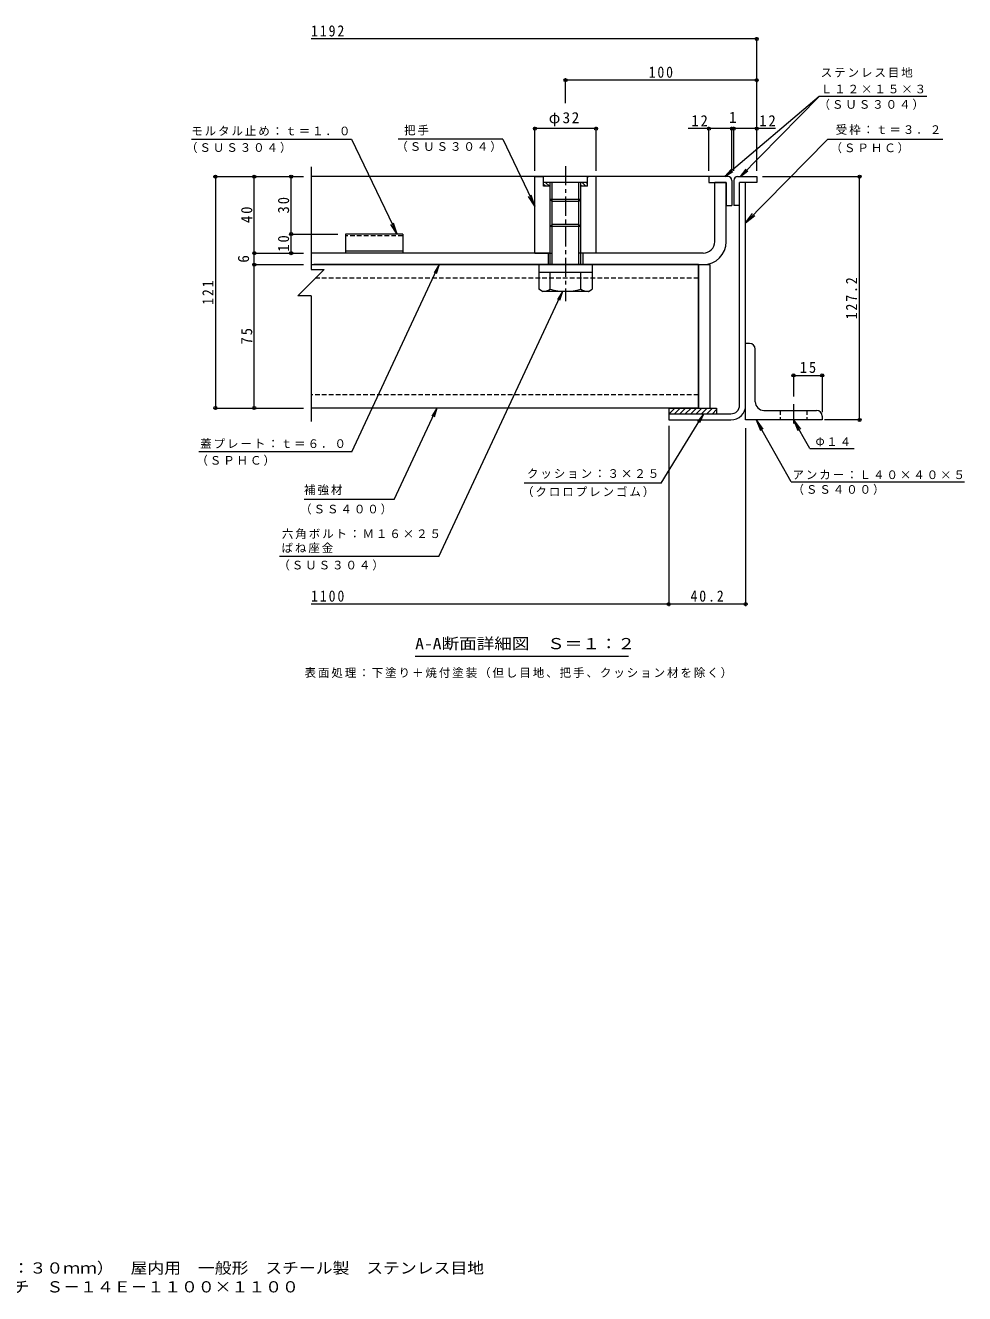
# Model space of a CAD drawing. Units: millimetres on the paper, enlarged 10 times, with parts at other scales. Extents: x -2570 to 2340, y -1962 to 1414.
# Drawn here: x -115 to 2340, y -1962 to 1354 of the extents above; entities that cross this region are included whole.
import ezdxf
from ezdxf.enums import TextEntityAlignment as Align

# ---------------------------------------------------------------- set-up
doc = ezdxf.new("R2010")
doc.units = ezdxf.units.MM
doc.header["$LTSCALE"] = 10
doc.header["$PDMODE"] = 32
doc.header["$PDSIZE"] = 8
doc.linetypes.add('CHAIN1', pattern=[8, 5, -1, 1, -1])
doc.linetypes.add('DASHED1', pattern=[1.8, 1.2, -0.6])
for name, color, linetype, lineweight in [('D-1', 2, 'Continuous', 9), ('D-2', 3, 'Continuous', 9), ('D-3', 4, 'Continuous', 9), ('D-4', 7, 'Continuous', 9), ('D-5', 7, 'Continuous', 9), ('D-6', 6, 'Continuous', 9), ('D-7', 4, 'CHAIN1', 9), ('D-8', 5, 'Continuous', 5), ('D-9', 134, 'Continuous', 5), ('D-C', 2, 'Continuous', 9), ('D-E', 3, 'Continuous', 9), ('D-F', 7, 'Continuous', 9), ('F-5_F-5ﾚｲﾔ', 7, 'Continuous', 9)]:
    doc.layers.add(name, color=color, linetype=linetype, lineweight=lineweight)
doc.styles.add('ＭＳ ゴシック', font='')
doc.styles.get('ＭＳ ゴシック').set_extended_font_data('MS Gothic')

msp = doc.modelspace()

# ---------------------------------------------------------------- linework, layer by layer
at = {"layer": 'D-1'}
for p, q in [((1751.87, 360.56), (1751.87, 943.06)), ((1767.87, 360.56), (1767.87, 943.06)), ((1566.87, 338.06), (1729.37, 338.06))]:
    msp.add_line(p, q, dxfattribs=at)
msp.add_lwpolyline([(1566.87, 338.06), (1566.87, 322.06), (1729.37, 322.06)], dxfattribs=at)
for radius in [22.5, 38.5]:
    msp.add_arc((1729.37, 360.56), radius, 270, 0, dxfattribs=at)
at = {"layer": 'D-2'}
for p, q in [((1686.87, 788.06), (1686.87, 943.06)), ((1256.87, 758.06), (631.87, 758.06)), ((1251.87, 758.06), (1251.87, 728.06)), ((1656.87, 758.06), (1336.87, 758.06)), ((1341.87, 758.06), (1341.87, 728.06)), ((631.87, 728.06), (1656.87, 728.06))]:
    msp.add_line(p, q, dxfattribs=at)
msp.add_lwpolyline([(1716.87, 788.06), (1716.87, 943.06), (1686.87, 943.06)], dxfattribs=at)
for radius in [60, 30]:
    msp.add_arc((1656.87, 788.06), radius, 270, 0, dxfattribs=at)
at = {"layer": 'D-3'}
for p, q in [((1671.87, 958.06), (631.87, 958.06)), ((1671.87, 958.06), (1671.87, 943.06)), ((1721.87, 958.06), (1671.87, 958.06)), ((1671.87, 943.06), (1716.87, 943.06)), ((1716.87, 943.06), (1716.87, 883.06)), ((1731.87, 948.06), (1731.87, 883.06)), ((1736.87, 948.06), (1736.87, 883.06)), ((1746.87, 958.06), (1796.87, 958.06)), ((1751.87, 883.06), (1751.87, 943.06)), ((1796.87, 943.06), (1751.87, 943.06)), ((1796.87, 958.06), (1796.87, 943.06)), ((1716.87, 883.06), (1731.87, 883.06)), ((1751.87, 883.06), (1736.87, 883.06)), ((871.87, 808.06), (871.87, 758.06)), ((871.87, 763.06), (721.87, 763.06)), ((871.87, 758.06), (721.87, 758.06))]:
    msp.add_line(p, q, dxfattribs=at)
at = {"layer": 'D-3', "linetype": 'DASHED1'}
msp.add_line((871.87, 803.73), (721.87, 803.73), dxfattribs=at)
at = {"layer": 'D-3'}
msp.add_lwpolyline([(871.87, 808.06), (721.87, 808.06), (721.87, 758.06)], dxfattribs=at)
for centre, start, end in [((1721.87, 948.06), 0, 90), ((1746.87, 948.06), 90, 180)]:
    msp.add_arc(centre, 10, start, end, dxfattribs=at)
at = {"layer": 'D-4'}
msp.add_line((1461.54, -296.79), (904.04, -296.79), dxfattribs=at)
at = {"layer": 'D-5'}
for p, q in [((1959.74, 1167.47), (1713.08, 958.06)), ((1959.74, 1167.47), (1754, 958.06)), ((2241.19, 1167.47), (1959.74, 1167.47)), ((318.95, 1055.86), (737.88, 1055.86)), ((737.88, 1055.86), (857.14, 808.06)), ((1132.82, 1055.86), (859.57, 1055.86)), ((1981.4, 1054.96), (1767.87, 837.63)), ((2282.96, 1054.96), (1981.4, 1054.96)), ((1713.08, 958.06), (1729.87, 976.59)), ((1713.08, 958.06), (1734.09, 971.61)), ((1754, 958.06), (1769.04, 978.03)), ((1754, 958.06), (1773.7, 973.45)), ((1216.87, 881.21), (1200.45, 906.32)), ((857.14, 808.06), (840.71, 833.16)), ((857.14, 808.06), (847.77, 836.56)), ((1767.87, 837.63), (1785.92, 861.59)), ((1767.87, 837.63), (1791.51, 856.1)), ((738.27, 238.24), (966.68, 728.06)), ((966.68, 728.06), (953.25, 706.98)), ((966.68, 728.06), (959.16, 704.22)), ((966.1, -34.72), (1289.15, 658.06)), ((1289.15, 658.06), (1275.72, 636.97)), ((1289.15, 658.06), (1281.64, 634.22)), ((961.05, 353.06), (953.53, 329.22)), ((1657.38, 337.55), (1641.72, 318.06)), ((1795.15, 322.06), (1813.19, 298.09)), ((1795.15, 322.06), (1806.37, 294.24)), ((1886.46, 160.38), (1795.15, 322.06)), ((1892.87, 322.06), (1904.09, 294.24)), ((1892.87, 322.06), (1910.91, 298.09)), ((1935.2, 247.11), (1892.87, 322.06)), ((738.27, 238.24), (338.61, 238.24)), ((1935.2, 247.11), (2051.35, 247.11)), ((1547.41, 156.63), (1189.27, 156.63)), ((1886.46, 160.38), (2340.25, 160.38)), ((849.51, 113.86), (613.49, 113.86)), ((966.1, -34.72), (549.12, -34.72))]:
    msp.add_line(p, q, dxfattribs=at)
for points in [[(1132.82, 1055.86), (1216.87, 881.21), (1207.5, 909.71)], [(849.51, 113.86), (961.05, 353.06), (947.62, 331.98)], [(1547.41, 156.63), (1657.38, 337.55), (1647.29, 314.67)]]:
    msp.add_lwpolyline(points, dxfattribs=at)
at = {"layer": 'D-6'}
for p, q in [((1566.87, 351.45), (1568.48, 353.06)), ((1566.87, 353.06), (1691.87, 353.06)), ((1566.87, 353.06), (1566.87, 338.06)), ((1567.62, 338.06), (1582.62, 353.06)), ((1581.76, 338.06), (1596.76, 353.06)), ((1595.91, 338.06), (1610.91, 353.06)), ((1610.05, 338.06), (1625.05, 353.06)), ((1624.19, 338.06), (1639.19, 353.06)), ((1638.33, 338.06), (1653.33, 353.06)), ((1652.48, 338.06), (1667.48, 353.06)), ((1666.62, 338.06), (1681.62, 353.06)), ((1680.76, 338.06), (1691.87, 349.17)), ((1691.87, 353.06), (1691.87, 338.06))]:
    msp.add_line(p, q, dxfattribs=at)
at = {"layer": 'D-7'}
msp.add_line((1892.87, 363.11), (1892.87, 304.64), dxfattribs=at)
at = {"layer": 'D-8'}
for p, q in [((1644.37, 728.06), (1674.37, 728.06)), ((1644.37, 728.06), (1644.37, 353.06)), ((1674.37, 728.06), (1674.37, 353.06)), ((1644.37, 353.06), (1674.37, 353.06))]:
    msp.add_line(p, q, dxfattribs=at)
at = {"layer": 'D-9'}
for p, q in [((1644.37, 728.06), (638.72, 728.06)), ((1227.37, 708.06), (1227.37, 663.69)), ((1256.87, 663.54), (1256.87, 708.06)), ((1336.87, 663.54), (1336.87, 708.06)), ((1366.37, 708.06), (1366.37, 663.54)), ((1644.37, 353.06), (1644.37, 728.06)), ((1236.92, 658.18), (1227.37, 663.69)), ((1356.87, 658.06), (1366.37, 663.54)), ((1356.87, 658.06), (1237.12, 658.06)), ((1644.37, 353.06), (631.87, 353.06))]:
    msp.add_line(p, q, dxfattribs=at)
at = {"layer": 'D-9', "linetype": 'DASHED1'}
for p, q in [((1644.37, 693.06), (638.72, 693.06)), ((1644.37, 388.06), (631.87, 388.06))]:
    msp.add_line(p, q, dxfattribs=at)
at = {"layer": 'D-9'}
for centre, radius, start, end in [((1238.16, 692.57), 34.53, 267.86055, 302.81094), ((1296.87, 806.66), 148.6, 254.38446, 285.61554), ((1355.58, 692.57), 34.53, 237.18906, 272.13945)]:
    msp.add_arc(centre, radius, start, end, dxfattribs=at)
at = {"layer": 'D-C', "linetype": 'CHAIN1'}
msp.add_line((1296.87, 985.74), (1296.87, 632.43), dxfattribs=at)
at = {"layer": 'D-C'}
for p, q in [((1216.87, 758.06), (1216.87, 958.06)), ((1216.87, 958.06), (1236.87, 958.06)), ((1239.37, 955.56), (1236.87, 958.06)), ((1239.37, 933.06), (1239.37, 958.06)), ((1354.37, 958.06), (1239.37, 958.06)), ((1354.37, 943.06), (1239.37, 943.06)), ((1244.27, 933.06), (1239.37, 937.96)), ((1256.87, 933.06), (1239.37, 933.06)), ((1254.88, 933.06), (1244.88, 943.06)), ((1256.87, 941.67), (1255.48, 943.06)), ((1256.87, 728.06), (1256.87, 943.06)), ((1261.87, 728.06), (1261.87, 943.06)), ((1331.87, 728.06), (1331.87, 943.06)), ((1336.87, 916.84), (1336.87, 943.06)), ((1339.73, 933.06), (1336.87, 935.92)), ((1354.37, 933.06), (1336.87, 933.06)), ((1350.34, 933.06), (1340.34, 943.06)), ((1354.37, 939.63), (1350.94, 943.06)), ((1354.37, 933.06), (1354.37, 958.06)), ((1356.87, 958.06), (1354.37, 955.56)), ((1336.87, 898.06), (1256.87, 898.06)), ((1261.87, 893.06), (1256.87, 898.06)), ((1336.87, 898.33), (1331.87, 893.06)), ((1336.87, 728.06), (1336.87, 916.84)), ((1331.87, 893.06), (1261.87, 893.06)), ((1261.87, 833.06), (1256.87, 828.06)), ((1331.87, 833.06), (1261.87, 833.06)), ((1336.87, 828.06), (1331.87, 833.06)), ((1336.87, 828.06), (1256.87, 828.06)), ((1216.87, 758.06), (1261.87, 758.06)), ((1376.87, 758.06), (1331.87, 758.06))]:
    msp.add_line(p, q, dxfattribs=at)
at = {"layer": 'D-C', "color": 134, "lineweight": 5}
for p, q in [((1226.87, 728.06), (1226.87, 708.06)), ((1226.87, 728.06), (1366.87, 728.06)), ((1226.87, 708.06), (1366.87, 708.06)), ((1366.87, 728.06), (1366.87, 708.06))]:
    msp.add_line(p, q, dxfattribs=at)
at = {"layer": 'D-C'}
msp.add_lwpolyline([(1376.87, 758.06), (1376.87, 958.06), (1356.87, 958.06)], dxfattribs=at)
at = {"layer": 'D-E'}
for p, q in [((1777.87, 522.06), (1767.87, 522.06)), ((1767.87, 322.06), (1767.87, 522.06)), ((1792.87, 369.56), (1792.87, 507.06)), ((1815.37, 347.06), (1952.87, 347.06)), ((1967.87, 332.06), (1967.87, 322.06)), ((1967.87, 322.06), (1767.87, 322.06))]:
    msp.add_line(p, q, dxfattribs=at)
at = {"layer": 'D-E', "linetype": 'DASHED1'}
for p, q in [((1857.87, 347.06), (1857.87, 322.06)), ((1927.87, 347.06), (1927.87, 322.06))]:
    msp.add_line(p, q, dxfattribs=at)
at = {"layer": 'D-E'}
for centre, radius, start, end in [((1777.87, 507.06), 15, 0, 90), ((1815.37, 369.56), 22.5, 180, 270), ((1952.87, 332.06), 15, 0, 90)]:
    msp.add_arc(centre, radius, start, end, dxfattribs=at)
at = {"layer": 'D-F'}
for p, q in [((1796.87, 1318.08), (631.87, 1318.08)), ((1796.87, 973.06), (1796.87, 1323.08)), ((1296.87, 1150.35), (1296.87, 1215.26)), ((1796.87, 1210.26), (1296.87, 1210.26)), ((1796.87, 1210.08), (1796.87, 1205.26)), ((1216.87, 973.06), (1216.87, 1088.63)), ((1376.87, 1083.63), (1216.87, 1083.63)), ((1376.87, 973.06), (1376.87, 1088.63)), ((1731.87, 1083.63), (1617.26, 1083.63)), ((1671.87, 973.06), (1671.87, 1088.63)), ((1731.87, 973.06), (1731.87, 1088.63)), ((1736.87, 1083.63), (1731.87, 1083.63)), ((1736.87, 973.06), (1736.87, 1088.63)), ((1846.12, 1083.63), (1736.87, 1083.63)), ((631.87, 983.5), (631.87, 714.97)), ((378.8, 958.06), (611.87, 958.06)), ((381.8, 958.06), (381.8, 353.06)), ((483.48, 758.06), (483.48, 958.06)), ((579.84, 808.06), (579.84, 958.06)), ((1811.87, 958.06), (2070.56, 958.06)), ((2065.56, 322.06), (2065.56, 958.06)), ((576.84, 808.06), (701.87, 808.06)), ((579.84, 758.06), (579.84, 808.06)), ((480.48, 758.06), (611.87, 758.06)), ((483.48, 728.06), (483.48, 758.06)), ((480.48, 728.06), (611.87, 728.06)), ((483.48, 353.06), (483.48, 728.06)), ((666.28, 714.97), (597.47, 646.15)), ((631.87, 714.97), (666.28, 714.97)), ((631.87, 646.15), (597.47, 646.15)), ((631.87, 646.15), (631.87, 317.64)), ((1892.87, 441.55), (1892.87, 383.11)), ((1892.87, 438.55), (1967.87, 438.55)), ((1967.87, 441.55), (1967.87, 342.06)), ((378.8, 353.06), (611.87, 353.06)), ((1566.87, 307.06), (1566.87, -164.42)), ((1767.87, 300.68), (1767.87, -164.42)), ((2070.56, 322.06), (1973.89, 322.06)), ((1566.87, -159.42), (631.87, -159.42)), ((1767.87, -159.42), (1566.87, -159.42))]:
    msp.add_line(p, q, dxfattribs=at)
for p in [(1796.87, 1318.08), (1296.87, 1210.26), (1796.87, 1210.26), (1216.87, 1083.63), (1376.87, 1083.63), (1671.87, 1083.63), (1731.87, 1083.63), (1736.87, 1083.63), (1796.87, 1083.63), (381.8, 958.06), (483.48, 958.06), (579.84, 958.06), (2065.56, 958.06), (579.84, 808.06), (483.48, 758.06), (483.48, 728.06), (579.84, 758.06), (1892.87, 438.55), (1967.87, 438.55), (381.8, 353.06), (483.48, 353.06), (2065.56, 322.06), (1566.87, -159.42), (1767.87, -159.42)]:
    msp.add_point(p, dxfattribs=at)

# ---------------------------------------------------------------- texts
at = {"layer": 'D-4', "color": 2, "style": 'ＭＳ ゴシック', "width": 1.15}
msp.add_text('A-A断面詳細図\u3000Ｓ＝１：２', height=29.33, dxfattribs=at).set_placement((904.04, -286.16), align=Align.BOTTOM_LEFT)
at = {"layer": 'D-4', "insert": (614.83, -352.92), "char_height": 21.99, "attachment_point": 7, "style": 'ＭＳ ゴシック'}
msp.add_mtext('\\T1.17;表面処理：下塗り＋焼付塗装（但し目地、把手、クッション材を除く）', dxfattribs=at)
at = {"layer": 'D-5', "char_height": 21.99, "attachment_point": 7, "style": 'ＭＳ ゴシック'}
for s, insert in [('\\T1.17;ステンレス目地', (1964.07, 1216.79)), ('\\T1.17;Ｌ１２×１５×３', (1964.07, 1175.47)), ('\\T1.17;（ＳＵＳ３０４）', (1958.32, 1132.62)), ('\\T1.17;受枠：ｔ＝３．２', (2003.34, 1067.28)), ('\\T1.17;モルタル止め：ｔ＝１．０', (318.55, 1064.86)), ('\\T1.17;把手', (875.07, 1065.69)), ('\\T1.17;（ＳＵＳ３０４）', (304.99, 1019.95)), ('\\T1.17;（ＳＵＳ３０４）', (854.63, 1022.62)), ('\\T1.17;（ＳＰＨＣ）', (1989.73, 1019.12)), ('\\T1.17;蓋プレート：ｔ＝６．０', (342.12, 247.48)), ('\\T1.17;Φ１４', (1950.4, 253.07)), ('\\T1.17;（ＳＰＨＣ）', (332.08, 202.12)), ('\\T1.17;クッション：３×２５', (1196.24, 168.35)), ('\\T1.17;アンカー：Ｌ４０×４０×５', (1890.25, 166.34)), ('\\T1.17;補強材', (613.49, 125.33)), ('\\T1.17;（クロロプレンゴム）', (1183.29, 120.07)), ('\\T1.17;（ＳＳ４００）', (1890.25, 126.1)), ('\\T1.17;（ＳＳ４００）', (603.29, 74.81)), ('\\T1.17;六角ボルト：Ｍ１６×２５', (555.65, 10.63)), ('\\T1.17;ばね座金', (554.6, -26.09)), ('\\T1.17;（ＳＵＳ３０４）', (546.34, -71.65))]:
    msp.add_mtext(s, dxfattribs=dict(at, insert=insert))
at = {"layer": 'D-F', "color": 2, "style": 'ＭＳ ゴシック'}
msp.add_text('1', height=29.33, dxfattribs=at).set_placement((1724.37, 1089.63), align=Align.BOTTOM_LEFT)
msp.add_text('6', height=29.33, rotation=90, dxfattribs=at).set_placement((478.48, 733.06), align=Align.BOTTOM_LEFT)
at = {"layer": 'D-F', "color": 2, "char_height": 29.33, "attachment_point": 7, "style": 'ＭＳ ゴシック'}
for s, insert in [('\\T1.28;\\W0.9;1192', (631.87, 1324.08)), ('\\T1.27;\\W0.9;100', (1514.37, 1216.26)), ('\\T1.19;φ32', (1253.12, 1089.63)), ('\\T1.27;\\W0.95;12', (1625.9, 1089.63)), ('\\T1.27;\\W0.95;12', (1803.52, 1089.63)), ('\\T1.27;\\W0.95;15', (1909.12, 444.55)), ('\\T1.28;\\W0.9;1100', (631.87, -153.42)), ('\\T1.28;\\W0.9;40.2', (1623.62, -153.42))]:
    msp.add_mtext(s, dxfattribs=dict(at, insert=insert))
at = {"layer": 'D-F', "color": 2, "char_height": 29.33, "attachment_point": 7, "rotation": 90, "style": 'ＭＳ ゴシック'}
for s, insert in [('\\T1.27;\\W0.95;30', (574.84, 861.81)), ('\\T1.27;\\W0.95;40', (478.48, 836.81)), ('\\T1.27;\\W0.95;10', (574.84, 761.81)), ('\\T1.27;\\W0.9;121', (376.8, 623.06)), ('\\T1.28;\\W0.9;127.2', (2059.56, 585.06)), ('\\T1.27;\\W0.95;75', (478.48, 519.31))]:
    msp.add_mtext(s, dxfattribs=dict(at, insert=insert))
at = {"layer": 'F-5_F-5ﾚｲﾔ', "color": 2, "style": 'ＭＳ ゴシック', "width": 1.1}
for s, p in [('充填用（充填深さ：３０ｍｍ）\u3000屋内用\u3000一般形\u3000スチール製\u3000ステンレス目地', (-500.11, -1918.5)), ('大口径マシンハッチ\u3000Ｓ－１４Ｅ－１１００×１１００', (-500.11, -1967.71))]:
    msp.add_text(s, height=29.33, dxfattribs=at).set_placement(p, align=Align.BOTTOM_LEFT)

doc.saveas('drawing.dxf')
